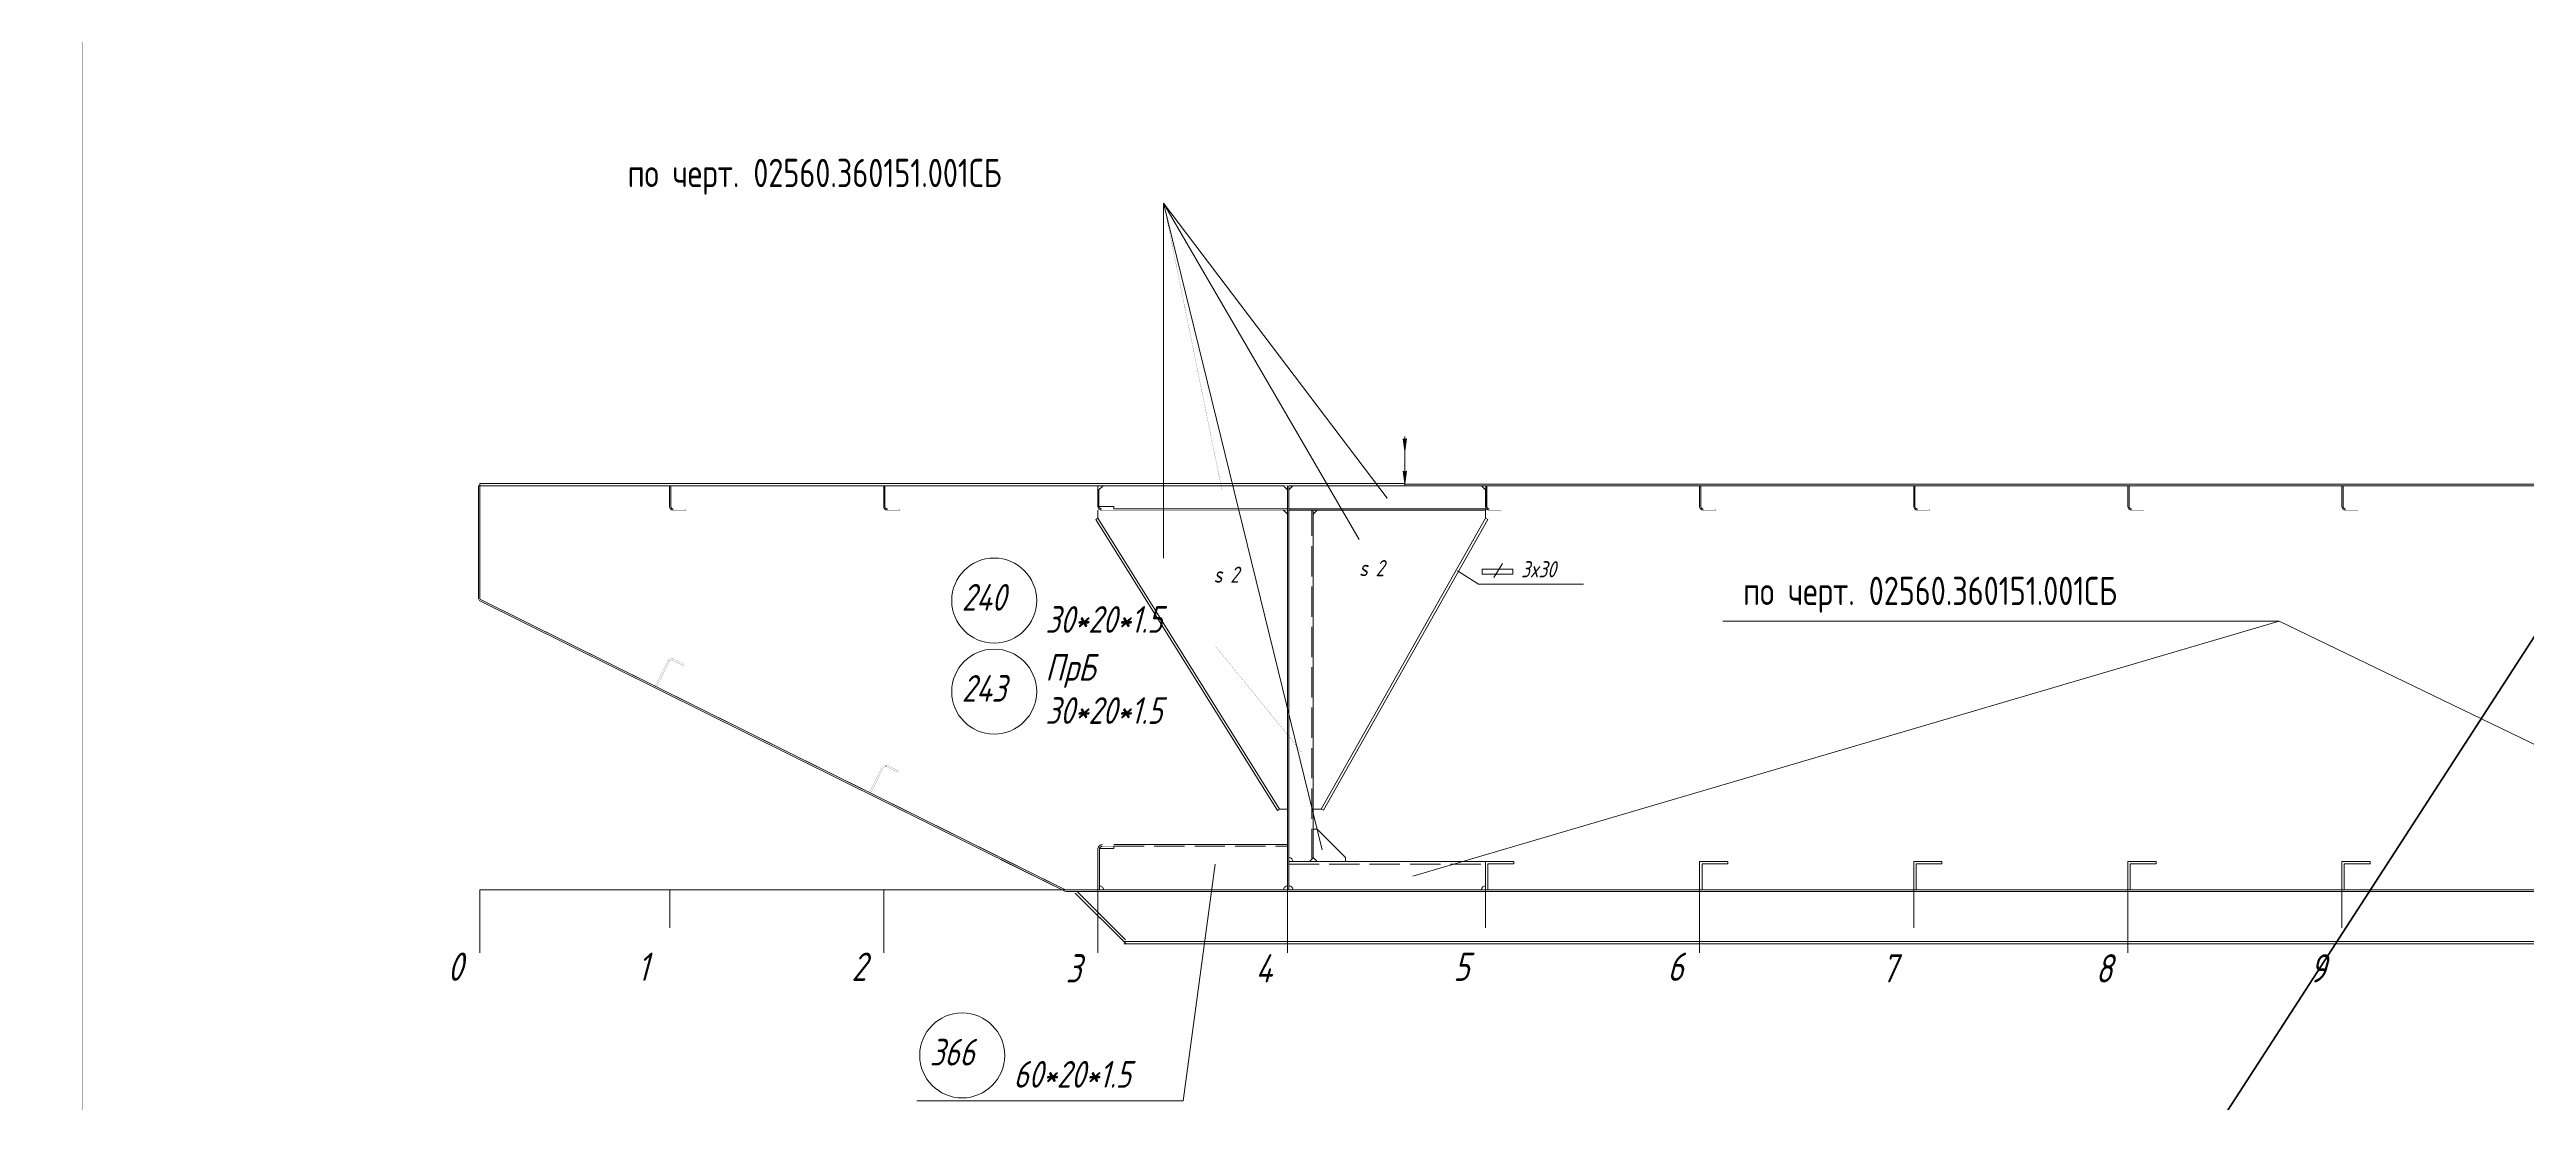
# Model space of a CAD drawing. Header units: millimetres. Extents: x 77380 to 135900, y -10260 to 17301.
# Drawn here: x 110630 to 113696, y 2333 to 3636 of the extents above; entities that cross this region are included whole.
import ezdxf

# ---------------------------------------------------------------- set-up
doc = ezdxf.new("R2010")
doc.units = ezdxf.units.MM
for name, pattern in [('K5LT32768', [0]), ('K5LT32769', [50, 37.5, -12.5]), ('K5LT32772', [0]), ('K5LT32773', [50, 37.5, -12.5]), ('K5LT32779', [0]), ('K5LT32780', [0]), ('K5LT32781', [0]), ('K5LT32791', [0]), ('K5LT32799', [850.2, 600, -125, 0.2, -125]), ('K5LT_THIN', [0])]:
    doc.linetypes.add(name, pattern=pattern)
doc.layers.add('4001', color=7, linetype='Continuous')
doc.styles.add('KTEXTSTYLE', font='GOST_AU.SHX', dxfattribs={"width": 0.96, "height": 5})

# ---------------------------------------------------------------- blocks, each defined once
blk = doc.blocks.new('U0')
at = {"layer": '4001', "color": 7, "linetype": 'K5LT_THIN', "lineweight": 18}
for p, q in [((111619.1, 17725.8), (111862.8, 17725.8)), ((111619.1, 17695.7), (111619.1, 17725.8)), ((111862.8, 17725.8), (111862.8, 17695.7)), ((111862.8, 17695.7), (111619.1, 17695.7))]:
    blk.add_line(p, q, dxfattribs=at)
blk = doc.blocks.new('U1')
at = {"layer": '4001', "color": 7, "linetype": 'K5LT_THIN', "lineweight": 18}
for p, q in [((111858.3, 17622.5), (111896.3, 17622.5)), ((111858.3, 17616.5), (111858.3, 17622.5)), ((111896.3, 17616.5), (111858.3, 17616.5)), ((111896.3, 17622.5), (111896.3, 17616.5))]:
    blk.add_line(p, q, dxfattribs=at)
blk = doc.blocks.new('U32')
at = {"layer": '4001'}
for points in [[(111762.6, 17769.1), (111764.6, 17784.1), (111762.6, 17782.6), (111760.7, 17784.1)], [(111762.6, 17728.8), (111764.6, 17743.8), (111762.6, 17742.3), (111760.7, 17743.8)]]:
    blk.add_hatch(color=7, dxfattribs=at).paths.add_polyline_path(points)
at = {"layer": '4001', "color": 7, "linetype": 'K5LT_THIN', "lineweight": 18}
for p, q in [((111762.6, 17769.1), (111760.7, 17784.1)), ((111760.7, 17784.1), (111762.6, 17782.6)), ((111762.6, 17787), (111762.6, 17728.8)), ((111762.6, 17787), (111762.6, 17769.1)), ((111762.6, 17782.6), (111764.6, 17784.1)), ((111764.6, 17784.1), (111762.6, 17769.1)), ((111762.6, 17728.8), (111760.7, 17743.8)), ((111760.7, 17743.8), (111762.6, 17742.3)), ((111762.6, 17742.3), (111764.6, 17743.8)), ((111764.6, 17743.8), (111762.6, 17728.8))]:
    blk.add_line(p, q, dxfattribs=at)
blk = doc.blocks.new('U57')
at = {"color": 7, "linetype": 'K5LT32780', "const_width": 0.18}
blk.add_lwpolyline([(101715.3, 12764.4), (110125.3, 12764.4), (110125.3, 18704.4), (101715.3, 18704.4)], close=True, dxfattribs=at)
blk = doc.blocks.new('U102')
at = {"color": 7, "linetype": 'K5LT32780', "const_width": 0.18}
for points in [[(110125.3, 12764.4), (118535.3, 12764.4), (118535.3, 18704.4), (110125.3, 18704.4)], [(110325.3, 12814.4), (118485.3, 12814.4), (118485.3, 18654.4), (110325.3, 18654.4)]]:
    blk.add_lwpolyline(points, close=True, dxfattribs=at)
blk = doc.blocks.new('U153')
at = {"layer": '4001', "color": 7, "linetype": 'K5LT_THIN', "lineweight": 18}
for p, q in [((111862.6, 17225.8), (111862.6, 17260.8)), ((111897.6, 17260.8), (111862.6, 17260.8)), ((111897.6, 17257.8), (111865.6, 17257.8)), ((111865.6, 17257.8), (111865.6, 17225.8)), ((111897.6, 17260.8), (111897.6, 17257.8))]:
    blk.add_line(p, q, dxfattribs=at)
blk = doc.blocks.new('U154')
at = {"layer": '4001', "color": 7, "linetype": 'K5LT_THIN', "lineweight": 18}
for p, q in [((112127.6, 17225.8), (112127.6, 17260.8)), ((112162.6, 17260.8), (112127.6, 17260.8)), ((112162.6, 17257.8), (112130.6, 17257.8)), ((112130.6, 17257.8), (112130.6, 17225.8)), ((112162.6, 17260.8), (112162.6, 17257.8))]:
    blk.add_line(p, q, dxfattribs=at)
blk = doc.blocks.new('U155')
at = {"layer": '4001', "color": 7, "linetype": 'K5LT_THIN', "lineweight": 18}
for p, q in [((112392.6, 17225.8), (112392.6, 17260.8)), ((112427.6, 17260.8), (112392.6, 17260.8)), ((112427.6, 17257.8), (112395.6, 17257.8)), ((112395.6, 17257.8), (112395.6, 17225.8)), ((112427.6, 17260.8), (112427.6, 17257.8))]:
    blk.add_line(p, q, dxfattribs=at)
blk = doc.blocks.new('U156')
at = {"layer": '4001', "color": 7, "linetype": 'K5LT_THIN', "lineweight": 18}
for p, q in [((112657.6, 17225.8), (112657.6, 17260.8)), ((112692.6, 17260.8), (112657.6, 17260.8)), ((112692.6, 17257.8), (112660.6, 17257.8)), ((112660.6, 17257.8), (112660.6, 17225.8)), ((112692.6, 17260.8), (112692.6, 17257.8))]:
    blk.add_line(p, q, dxfattribs=at)
blk = doc.blocks.new('U157')
at = {"layer": '4001', "color": 7, "linetype": 'K5LT_THIN', "lineweight": 18}
for p, q in [((112922.6, 17225.8), (112922.6, 17260.8)), ((112957.6, 17260.8), (112922.6, 17260.8)), ((112957.6, 17257.8), (112925.6, 17257.8)), ((112925.6, 17257.8), (112925.6, 17225.8)), ((112957.6, 17260.8), (112957.6, 17257.8))]:
    blk.add_line(p, q, dxfattribs=at)
blk = doc.blocks.new('U160')
at = {"color": 3, "linetype": 'K5LT32768', "lineweight": 18, "true_color": 0x00ff00}
for p, q in [((111382.6, 17700.2), (111382.6, 17725.8)), ((111384.1, 17720.8), (111389.1, 17725.8)), ((111384.1, 17700.2), (111384.1, 17720.8))]:
    blk.add_line(p, q, dxfattribs=at)
at = {"color": 3, "linetype": 'K5LT32768', "true_color": 0x00ff00, "const_width": 0.18}
blk.add_lwpolyline([(111387.1, 17695.7), (111402.6, 17695.7), (111402.6, 17697.2), (111387.1, 17697.2)], dxfattribs=at)
at = {"color": 3, "linetype": 'K5LT32768', "lineweight": 18, "true_color": 0x00ff00}
for radius, start, end in [(4.5, 180.0149, 270.0045), (3, 179.9984, 270.0016)]:
    blk.add_arc((111387.1, 17700.2), radius, start, end, dxfattribs=at)
blk = doc.blocks.new('U161')
at = {"color": 3, "linetype": 'K5LT32768', "lineweight": 18, "true_color": 0x00ff00}
for p, q in [((111117.6, 17700.2), (111117.6, 17725.8)), ((111119.1, 17700.2), (111119.1, 17725.8))]:
    blk.add_line(p, q, dxfattribs=at)
at = {"color": 3, "linetype": 'K5LT32768', "true_color": 0x00ff00, "const_width": 0.18}
blk.add_lwpolyline([(111122.1, 17695.7), (111137.6, 17695.7), (111137.6, 17697.2), (111122.1, 17697.2)], dxfattribs=at)
at = {"color": 3, "linetype": 'K5LT32768', "lineweight": 18, "true_color": 0x00ff00}
for radius, start, end in [(4.5, 180.0149, 270.0045), (3, 179.9984, 270.0016)]:
    blk.add_arc((111122.1, 17700.2), radius, start, end, dxfattribs=at)
blk = doc.blocks.new('U162')
at = {"color": 3, "linetype": 'K5LT32768', "lineweight": 18, "true_color": 0x00ff00}
for p, q in [((110852.6, 17700.2), (110852.6, 17725.8)), ((110854.1, 17700.2), (110854.1, 17725.8))]:
    blk.add_line(p, q, dxfattribs=at)
at = {"color": 3, "linetype": 'K5LT32768', "true_color": 0x00ff00, "const_width": 0.18}
blk.add_lwpolyline([(110857.1, 17695.7), (110872.6, 17695.7), (110872.6, 17697.2), (110857.1, 17697.2)], dxfattribs=at)
at = {"color": 3, "linetype": 'K5LT32768', "lineweight": 18, "true_color": 0x00ff00}
for radius, start, end in [(4.5, 180.0149, 270.0045), (3, 179.9984, 270.0016)]:
    blk.add_arc((110857.1, 17700.2), radius, start, end, dxfattribs=at)
blk = doc.blocks.new('U163')
at = {"color": 3, "linetype": 'K5LT32768', "lineweight": 18, "true_color": 0x00ff00}
for p, q in [((111382.6, 17225.8), (111382.6, 17275.8)), ((111384.6, 17225.8), (111384.6, 17275.8))]:
    blk.add_line(p, q, dxfattribs=at)
at = {"color": 3, "linetype": 'K5LT32768', "true_color": 0x00ff00, "const_width": 0.18}
blk.add_lwpolyline([(111388.6, 17281.8), (111402.6, 17281.8), (111402.6, 17279.8), (111388.6, 17279.8)], dxfattribs=at)
at = {"color": 3, "linetype": 'K5LT32768', "lineweight": 18, "true_color": 0x00ff00}
for radius, start, end in [(6, 89.9984, 180.0016), (4, 90.0057, 180.0271)]:
    blk.add_arc((111388.6, 17275.8), radius, start, end, dxfattribs=at)
blk = doc.blocks.new('U164')
at = {"layer": '4001', "color": 7, "linetype": 'K5LT_THIN', "lineweight": 18}
for p, q in [((111654.2, 17300.8), (111649.2, 17300.8)), ((111649.2, 17300.8), (111649.2, 17265.8)), ((111654.2, 17300.8), (111689.2, 17265.8)), ((111654.2, 17260.8), (111649.2, 17265.8)), ((111689.2, 17260.8), (111689.2, 17265.8)), ((111654.2, 17260.8), (111689.2, 17260.8))]:
    blk.add_line(p, q, dxfattribs=at)

msp = doc.modelspace()

# ---------------------------------------------------------------- linework, layer by layer
at = {"color": 2, "lineweight": 100}
msp.add_line((112818.216, 1537.293), (115195.489, 5211.912), dxfattribs=at)
at = {"color": 7, "linetype": 'K5LT_THIN', "lineweight": 18}
for p, q in [((112009.184, 3445.583), (112285.994, 3080.724)), ((112009.184, 3445.583), (112009.184, 3006.448)), ((112009.184, 3445.583), (112251.065, 3029.286)), ((112009.184, 3445.583), (112205.55, 2645.374)), ((111162.689, 3095.751), (111162.689, 3098.751)), ((112307.69, 3098.751), (112307.69, 3095.751)), ((112307.69, 3097.751), (113867.689, 3097.751)), ((111162.689, 3095.751), (111161.188, 3095.751)), ((111929.19, 3070.197), (111947.635, 3070.197)), ((111947.635, 3070.197), (111947.635, 3067.197)), ((111947.635, 3067.197), (112162.689, 3067.197)), ((112162.689, 3090.751), (112157.689, 3095.751)), ((112169.191, 3095.751), (112164.191, 3090.751)), ((112164.191, 3067.197), (112407.798, 3067.197)), ((112402.69, 3095.751), (112407.69, 3090.751)), ((111927.689, 3055.697), (111925.145, 3054.107)), ((111925.145, 3054.107), (112150.145, 2694.107)), ((111927.689, 3065.697), (111927.689, 3055.697)), ((112152.689, 2695.697), (111927.689, 3055.697)), ((112162.689, 3060.697), (112157.689, 3065.697)), ((112199.244, 3065.697), (112194.244, 3060.697)), ((112407.798, 3055.697), (112204.244, 2695.697)), ((112206.856, 2694.22), (112410.409, 3054.22)), ((112407.798, 3065.697), (112407.798, 3055.697)), ((112407.798, 3055.697), (112410.409, 3054.22)), ((112372.841, 2990.752), (112399.113, 2974.297)), ((112399.113, 2974.297), (112529.113, 2974.297)), ((112428.45, 2999.729), (112417.735, 2982.525)), ((113389.947, 2928.275), (112317.666, 2612.788)), ((112150.145, 2694.107), (112152.689, 2695.697)), ((112162.689, 2695.697), (112152.689, 2695.697)), ((112194.244, 2695.697), (112204.244, 2695.697)), ((112204.244, 2695.697), (112206.856, 2694.22)), ((111947.617, 2646.752), (111929.817, 2646.752)), ((111947.617, 2651.751), (112162.689, 2651.751)), ((111947.617, 2649.752), (111947.617, 2646.752)), ((112407.69, 2630.751), (112164.191, 2630.751)), ((112747.643, 2593.752), (113933.279, 2593.752)), ((113924.718, 2531.751), (112739.082, 2531.751)), ((112740.224, 2528.751), (113925.86, 2528.751))]:
    msp.add_line(p, q, dxfattribs=at)
at = {"color": 3, "linetype": 'K5LT32768', "lineweight": 18, "true_color": 0x00ff00}
for p, q in [((112307.69, 3098.751), (111162.689, 3098.751)), ((111161.188, 2955.751), (111161.188, 3095.751)), ((111162.689, 3095.751), (111162.689, 2955.751)), ((112157.689, 3095.751), (111807.854, 3095.751)), ((112162.689, 2635.751), (112162.689, 3095.751)), ((112162.689, 2595.751), (112162.689, 3095.751)), ((112164.191, 2595.751), (112164.191, 3095.751)), ((114262.689, 3095.751), (112164.191, 3095.751)), ((112164.191, 2595.751), (112164.191, 3090.751)), ((112164.191, 3080.751), (112164.191, 2595.751)), ((112407.69, 3070.197), (112407.69, 3090.751)), ((112409.189, 3070.197), (112409.189, 3095.751)), ((112672.69, 3070.197), (112672.69, 3095.751)), ((112674.188, 3070.197), (112674.188, 3095.751)), ((112937.69, 3070.197), (112937.69, 3095.751)), ((112939.188, 3070.197), (112939.188, 3095.751)), ((113202.69, 3070.197), (113202.69, 3095.751)), ((113204.188, 3070.197), (113204.188, 3095.751)), ((113467.69, 3070.197), (113467.69, 3095.751)), ((113469.188, 3070.197), (113469.188, 3095.751)), ((112194.244, 2635.305), (112194.244, 3065.697)), ((111161.801, 2953.96), (111886.801, 2593.96)), ((111162.689, 2955.751), (111887.689, 2595.751)), ((111162.689, 2955.751), (111807.135, 2635.751)), ((111807.414, 2633.38), (111886.801, 2593.96)), ((111808.303, 2635.17), (111887.689, 2595.751)), ((112164.191, 2629.751), (112164.191, 2595.751)), ((112169.19, 2630.75), (112189.688, 2630.75)), ((112189.688, 2630.75), (112194.244, 2635.305)), ((112747.643, 2593.752), (111887.689, 2593.752)), ((112164.191, 2595.751), (112407.69, 2595.751))]:
    msp.add_line(p, q, dxfattribs=at)
at = {"color": 7, "linetype": 'K5LT32780', "lineweight": 18}
for p, q in [((111162.689, 3095.751), (111807.854, 3095.751)), ((112701.19, 2928.275), (113389.947, 2928.275)), ((113389.947, 2928.275), (114045.36, 2611.753))]:
    msp.add_line(p, q, dxfattribs=at)
at = {"color": 3, "linetype": 'K5LT32769', "lineweight": 18, "true_color": 0x00ff00}
msp.add_line((112192.743, 2633.804), (112192.743, 3065.697), dxfattribs=at)
at = {"color": 1, "linetype": 'K5LT32773', "lineweight": 18, "true_color": 0xff0000}
for p, q in [((111947.617, 2649.752), (112162.689, 2649.752)), ((112164.191, 2627.751), (112407.69, 2627.751))]:
    msp.add_line(p, q, dxfattribs=at)
at = {"color": 1, "linetype": 'K5LT32772', "lineweight": 18, "true_color": 0xff0000}
for p, q in [((112033.524, 2334.485), (112073.11, 2627.751)), ((111703.448, 2334.485), (112033.524, 2334.485))]:
    msp.add_line(p, q, dxfattribs=at)
at = {"color": 8, "linetype": 'K5LT32779', "lineweight": 18, "true_color": 0x808080}
for p, q in [((112407.69, 2595.751), (112407.69, 2629.824)), ((111959.769, 2531.669), (111899.808, 2591.631)), ((111899.809, 2591.632), (111959.689, 2531.751)), ((111899.809, 2591.632), (111959.689, 2531.751)), ((111961.89, 2533.791), (111901.929, 2593.752)), ((111959.689, 2531.751), (112739.082, 2531.751)), ((111959.689, 2528.751), (112740.224, 2528.751)), ((111963.931, 2531.751), (117370.686, 2531.751)), ((111963.931, 2528.751), (117371.93, 2528.751))]:
    msp.add_line(p, q, dxfattribs=at)
at = {"color": 1, "linetype": 'K5LT32781', "lineweight": 0, "true_color": 0xff0000}
for p, q in [((111162.689, 2595.751), (111162.689, 2517.626)), ((111162.689, 2595.751), (118776.46, 2595.751)), ((111397.689, 2595.751), (111397.689, 2548.876)), ((111662.689, 2595.751), (111662.689, 2517.626)), ((111927.689, 2595.751), (111927.689, 2517.626)), ((112162.689, 2595.751), (112162.689, 2517.626)), ((112162.689, 2595.751), (112162.689, 2517.626)), ((112407.689, 2595.751), (112407.689, 2548.876)), ((112407.689, 2595.751), (112407.689, 2548.876)), ((112672.689, 2595.751), (112672.689, 2517.626)), ((112672.689, 2595.751), (112672.689, 2517.626)), ((112937.689, 2595.751), (112937.689, 2548.876)), ((113202.689, 2595.751), (113202.689, 2517.626)), ((113467.689, 2595.751), (113467.689, 2548.876)), ((111927.689, 2563.752), (111927.689, 2563.749))]:
    msp.add_line(p, q, dxfattribs=at)
at = {"color": 8, "linetype": 'K5LT32799', "lineweight": 18, "true_color": 0x808080}
msp.add_line((111962.686, 2528.751), (111899.808, 2591.631), dxfattribs=at)
at = {"color": 7, "linetype": 'K5LT32780', "const_width": 0.18}
msp.add_lwpolyline([(111320.427, 3445.583), (112009.184, 3445.583), (112081.565, 3089.412)], dxfattribs=at)
at = {"color": 7, "linetype": 'K5LT_THIN', "const_width": 0.18}
msp.add_lwpolyline([(111929.19, 3070.197), (111929.19, 3095.751), (112162.689, 3095.751), (112162.689, 3065.697), (111932.19, 3065.697)], dxfattribs=at)
at = {"color": 3, "linetype": 'K5LT32768', "true_color": 0x00ff00, "const_width": 0.18}
for points in [[(112412.189, 3065.697), (112427.634, 3065.697), (112427.634, 3067.197), (112412.189, 3067.197)], [(112677.188, 3065.697), (112692.633, 3065.697), (112692.633, 3067.197), (112677.188, 3067.197)], [(112942.188, 3065.697), (112957.633, 3065.697), (112957.633, 3067.197), (112942.188, 3067.197)], [(113207.188, 3065.697), (113222.633, 3065.697), (113222.633, 3067.197), (113207.188, 3067.197)], [(113472.188, 3065.697), (113487.633, 3065.697), (113487.633, 3067.197), (113472.188, 3067.197)]]:
    msp.add_lwpolyline(points, dxfattribs=at)
at = {"color": 1, "linetype": 'K5LT32772', "true_color": 0xff0000, "const_width": 0.18}
msp.add_lwpolyline([(111743.035, 2897.485), (112073.11, 2897.485), (112181.278, 2764.736)], dxfattribs=at)
at = {"color": 7, "linetype": 'K5LT32791', "const_width": 0.18}
for points in [[(111414.71, 2873.148), (111402.173, 2879.379, 0.41421356), (111396.811, 2877.577), (111381.679, 2847.13), (111379.888, 2848.02), (111395.02, 2878.467, -0.41421356), (111403.063, 2881.17), (111415.6, 2874.939)], [(111679.709, 2741.452), (111667.172, 2747.682, 0.41421356), (111661.81, 2745.88), (111646.679, 2715.433), (111644.888, 2716.323), (111660.019, 2746.77, -0.41421356), (111668.062, 2749.473), (111680.599, 2743.243)]]:
    msp.add_lwpolyline(points, format="xyb", close=True, dxfattribs=at)
at = {"color": 1, "linetype": 'K5LT32772', "lineweight": 18, "true_color": 0xff0000}
for centre in [(111799.395, 2953.846), (111799.395, 2841.126), (111759.808, 2390.846)]:
    msp.add_circle(centre, 52.603, dxfattribs=at)
at = {"color": 3, "linetype": 'K5LT32768', "lineweight": 18, "true_color": 0x00ff00}
for centre, radius, start, end in [((112412.189, 3070.195), 4.498, 179.981766, 269.99881), ((112412.189, 3070.197), 3, 179.998352, 270.001648), ((112677.188, 3070.195), 4.498, 179.981766, 269.99881), ((112677.188, 3070.197), 3, 179.998352, 270.001648), ((112942.188, 3070.195), 4.498, 179.981766, 269.99881), ((112942.188, 3070.197), 3, 179.998352, 270.001648), ((113207.188, 3070.195), 4.498, 179.981766, 269.99881), ((113207.188, 3070.197), 3, 179.998352, 270.001648), ((113472.188, 3070.195), 4.498, 179.981766, 269.99881), ((113472.188, 3070.197), 3, 179.998352, 270.001648), ((112164.191, 2630.751), 4.999, 359.987549, 89.994965), ((111929.691, 2595.751), 4.999, 359.987549, 89.994965), ((112162.689, 2595.751), 4.999, 90.005035, 180.012451)]:
    msp.add_arc(centre, radius, start, end, dxfattribs=at)
at = {"color": 8, "linetype": 'K5LT32779', "lineweight": 18, "true_color": 0x808080}
for centre, radius, start, end in [((112164.191, 2595.752), 4.999, 359.987549, 89.994965), ((112407.69, 2595.75), 5.002, 89.999916, 179.982605)]:
    msp.add_arc(centre, radius, start, end, dxfattribs=at)

# ---------------------------------------------------------------- block references
for name in ['U57', 'U102', 'U32', 'U162', 'U161', 'U160', 'U0', 'U1', 'U164', 'U163', 'U153', 'U154', 'U155', 'U156', 'U157']:
    msp.add_blockref(name, (545.046, -14630.011))

# ---------------------------------------------------------------- texts
at = {"color": 7, "char_height": 2.5, "attachment_point": 1, "style": 'KTEXTSTYLE'}
for s, insert in [('\\H3.5;\\W0.965;\\Q15;\\Q0;\\H35.00;по черт. 02560.360151.001СБ', (111345.636, 3500.583)), ('\\H3.5;\\W0.965;\\Q15;\\Q15;\\H33.00;{\\c255;240}', (111759.259, 2974.321)), ('\\H3.5;\\W0.965;\\Q15;\\Q15;\\H20.00;s 2 ', (112071.065, 2995.886)), ('\\H3.5;\\W0.965;\\Q15;\\Q15;\\H20.00;s 2 ', (112251.065, 3004.02)), ('\\H3.5;\\W0.965;\\Q15;\\Q15;\\H20.00;3x30', (112451.589, 3002.525)), ('\\H3.5;\\W0.965;\\Q15;\\Q0;\\H35.00;по черт. 02560.360151.001СБ', (112726.398, 2983.275)), ('\\H3.5;\\W0.965;\\Q15;\\Q15;\\H33.00;{\\c255;30*20*1.5}', (111862.8, 2946.924)), ('\\H3.5;\\W0.965;\\Q15;\\Q15;\\H33.00;{\\c16711935;ПрБ}', (111862.8, 2887.647)), ('\\H3.5;\\W0.965;\\Q15;\\Q15;\\H33.00;{\\c255;243}', (111759.259, 2861.601)), ('\\H3.5;\\W0.965;\\Q15;\\Q15;\\H33.00;{\\c255;30*20*1.5}', (111862.8, 2834.205)), ('\\H3.5;\\W0.965;\\Q15;\\Q15;\\H33.00;{\\c255;366}', (111719.673, 2411.321)), ('\\H3.5;\\W0.965;\\Q15;\\Q15;\\H33.00;{\\c255;60*20*1.5}', (111823.214, 2383.924))]:
    msp.add_mtext(s, dxfattribs=dict(at, insert=insert))
at = {"color": 7, "char_height": 2.5, "attachment_point": 1, "rotation": 359.999999, "style": 'KTEXTSTYLE'}
for s, insert in [('\\H3.5;\\W0.965;\\Q15;\\Q15;\\H35.00;{\\c255;0}', (111122.794, 2518.115)), ('\\H3.5;\\W0.965;\\Q15;\\Q15;\\H35.00;{\\c255;1}', (111357.794, 2518.115)), ('\\H3.5;\\W0.965;\\Q15;\\Q15;\\H35.00;{\\c255;2}', (111622.794, 2518.115)), ('\\H3.5;\\W0.965;\\Q15;\\Q15;\\H35.00;{\\c255;3}', (111887.794, 2516.115)), ('\\H3.5;\\W0.965;\\Q15;\\Q15;\\H35.00;{\\c255;4}', (112122.794, 2516.115)), ('\\H3.5;\\W0.965;\\Q15;\\Q15;\\H35.00;{\\c255;5}', (112367.795, 2518.113)), ('\\H3.5;\\W0.965;\\Q15;\\Q15;\\H35.00;{\\c255;6}', (112632.794, 2518.113)), ('\\H3.5;\\W0.965;\\Q15;\\Q15;\\H35.00;{\\c255;7}', (112897.794, 2516.115)), ('\\H3.5;\\W0.965;\\Q15;\\Q15;\\H35.00;{\\c255;8}', (113162.794, 2516.115)), ('\\H3.5;\\W0.965;\\Q15;\\Q15;\\H35.00;{\\c255;9}', (113427.794, 2516.115))]:
    msp.add_mtext(s, dxfattribs=dict(at, insert=insert))

doc.saveas('drawing.dxf')
